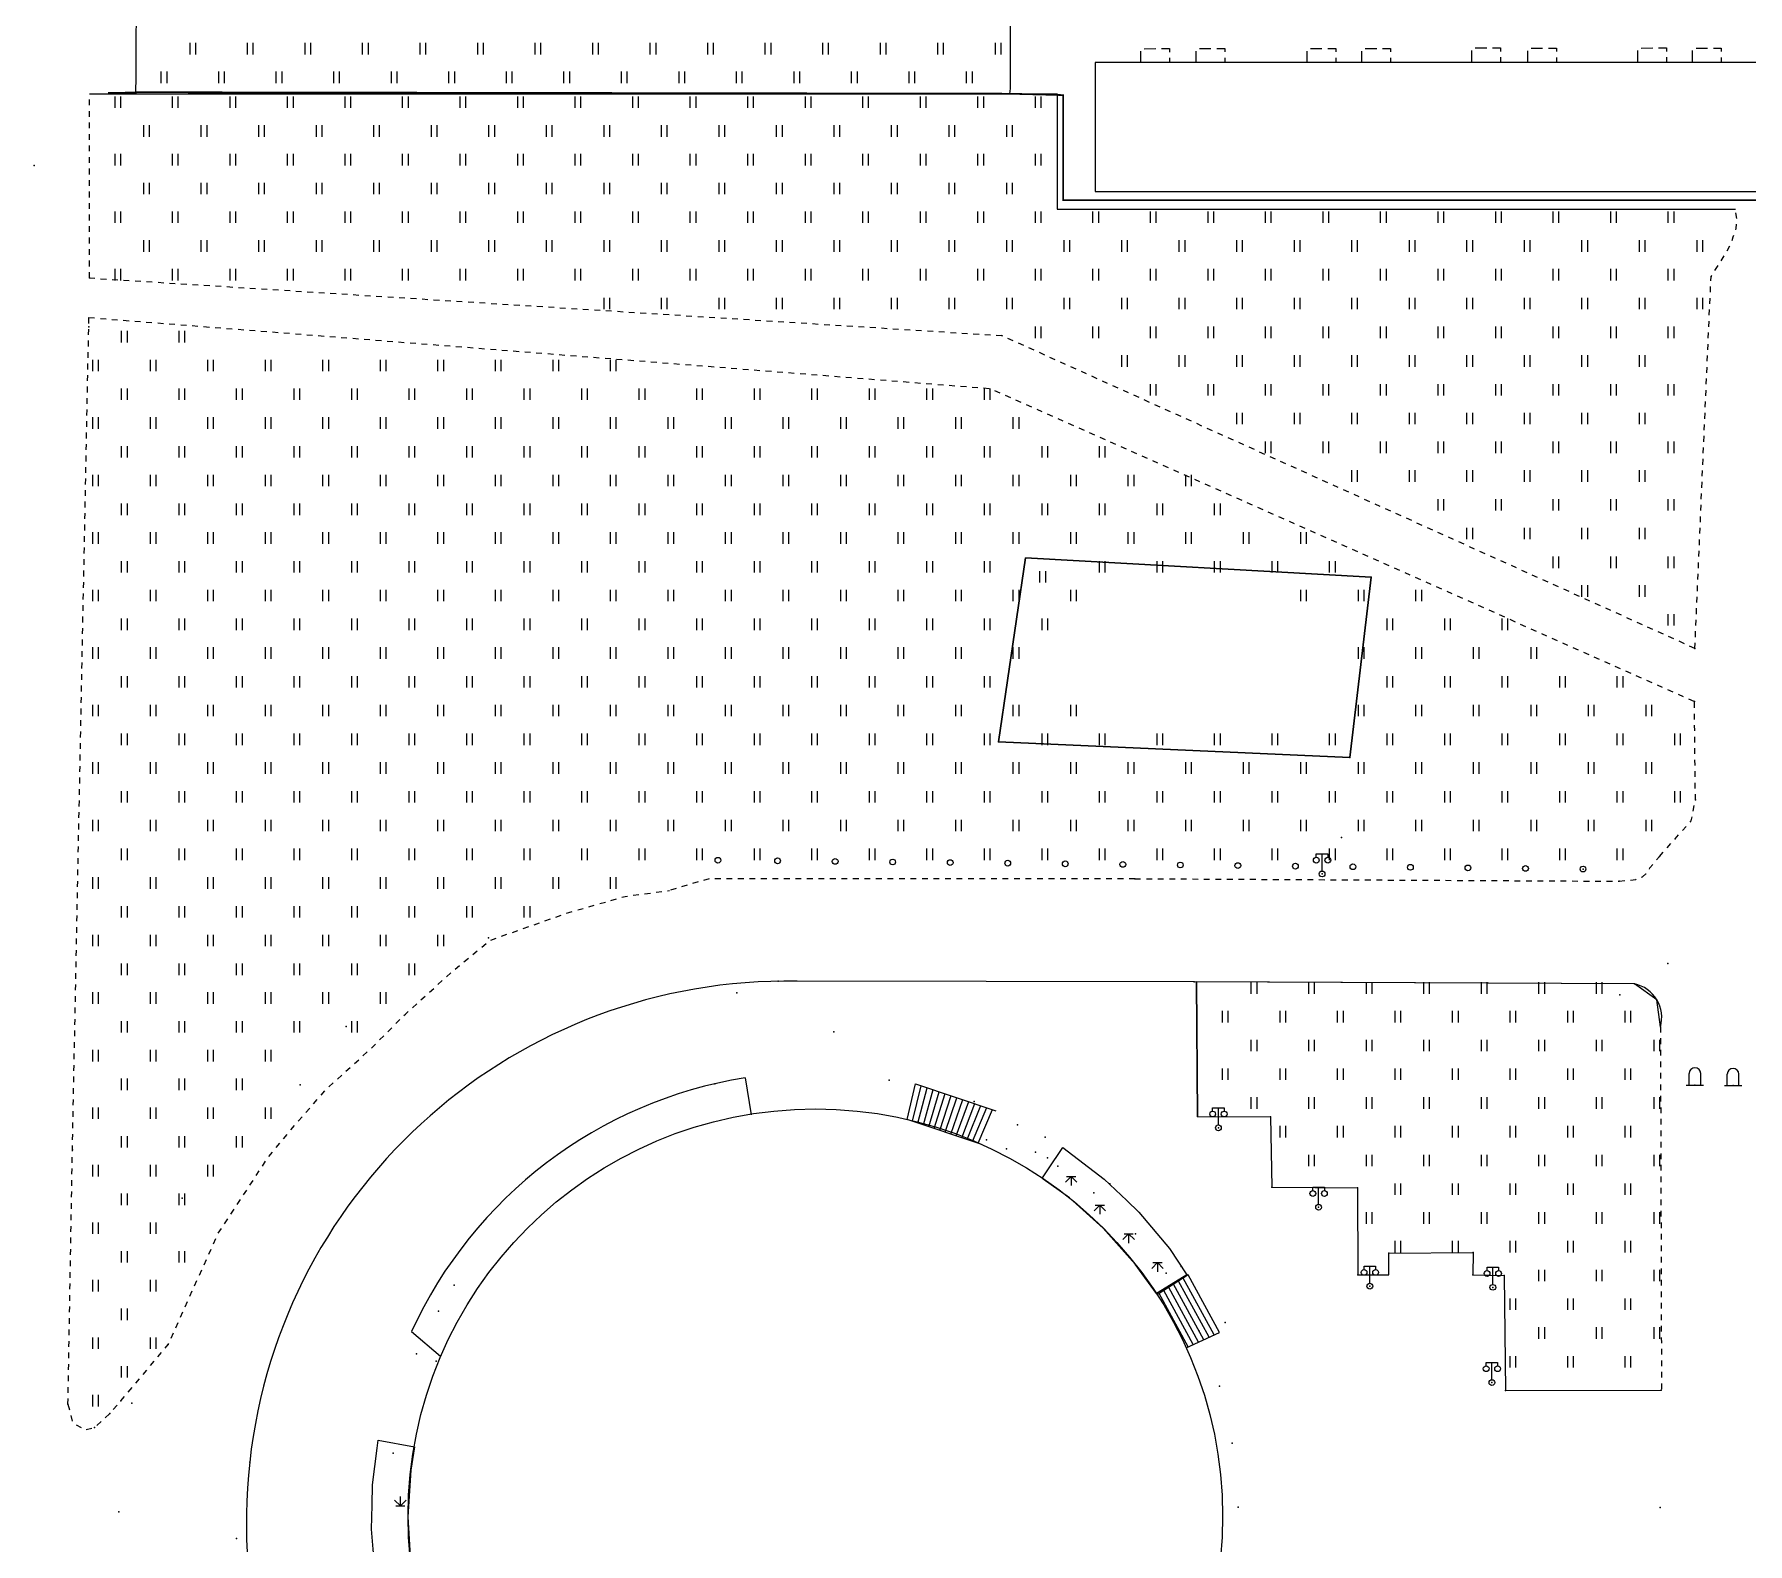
# Model space of a CAD drawing. Extents: x -992 to 2561, y -723 to 1492.
# Drawn here: x 1744.5 to 1893.4, y 1018.6 to 1149.9 of the extents above; entities that cross this region are included whole.
import ezdxf

# ---------------------------------------------------------------- set-up
doc = ezdxf.new("R2010")
doc.units = 0
doc.header["$LTSCALE"] = 0.5
doc.header["$PDSIZE"] = 0.2
doc.linetypes.add('X5', pattern=[3, 2, -1])
doc.linetypes.add('X6', pattern=[2, 1, -1])
doc.layers.get('0').update_dxf_attribs({"linetype": 'CONTINUOUS'})
for name, color, linetype in [('DLDW', 11, 'CONTINUOUS'), ('DLSS', 4, 'CONTINUOUS'), ('JMD', 6, 'CONTINUOUS'), ('ZBTZ', 3, 'CONTINUOUS'), ('ZDH', 1, 'CONTINUOUS')]:
    doc.layers.add(name, color=color, linetype=linetype)
doc.linetypes.add('1161', pattern='A,0,[149,AAA.SHX,S=0.15,R=0,X=0,Y=0],-1.6', length=1.6)
doc.linetypes.add('443', pattern='A,9.4,[169,AAA.SHX,S=1,R=0,X=0,Y=0.15],0.6', length=10)
doc.linetypes.add('444', pattern='A,4.5,[145,AAA.SHX,S=1,R=0,X=0,Y=1],4.5,-0.5,[146,AAA.SHX,S=1,R=0,X=0,Y=0],-0.5', length=10)

# ---------------------------------------------------------------- blocks, each defined once
blk = doc.blocks.new('gc106')
for p, q in [((-1.5, 0), (1.5, 0)), ((-1, 0), (-1, 2)), ((1, 0), (1, 2))]:
    blk.add_line(p, q)
blk.add_arc((0, 2), 1, 0, 180)
blk = doc.blocks.new('gc097')
for p, q in [((-1, 2.9), (-1, 3.5)), ((-1, 3.5), (1, 3.5)), ((0, 0.5), (0, 3.5)), ((1, 3.5), (1, 2.9))]:
    blk.add_line(p, q)
for centre in [(-1, 2.4), (0, 0), (1, 2.4)]:
    blk.add_circle(centre, 0.5)
blk = doc.blocks.new('gc121')
for p, q in [((-0.5, -1), (-0.5, 1)), ((0.5, -1), (0.5, 1))]:
    blk.add_line(p, q)
blk = doc.blocks.new('gc170')
at = {"linetype": 'Continuous'}
blk.add_circle((0, 0), 0.5, dxfattribs=at)
blk = doc.blocks.new('gc124')
for p, q in [((-1, 1), (0, 0)), ((-0.8, 0), (0.8, 0)), ((0, 0), (0, 1.6)), ((0, 0), (1, 1))]:
    blk.add_line(p, q)

msp = doc.modelspace()

# ---------------------------------------------------------------- linework, layer by layer
at = {"linetype": 'Continuous'}
msp.add_line((1845.58, 1055.76, -0.52), (1845.51, 1067.48, -0.33), dxfattribs=at)
at = {"linetype": 'Continuous', "elevation": -0.52, "flags": 128}
msp.add_lwpolyline([(1885.82, 1063.56, 0.429438), (1883.57, 1067.3), (1845.3, 1067.48), (1809.15, 1067.52)], format="xyb", dxfattribs=at)
at = {"color": 6, "linetype": 'Continuous'}
msp.add_circle((1812.37, 1021.02, -0.42), 35.4, dxfattribs=at)
at = {"linetype": 'Continuous'}
msp.add_arc((1809.91, 1020.54, -0.42), 46.99, 88.9403, 258.4354, dxfattribs=at)
at = {"color": 6, "linetype": 'Continuous'}
msp.add_arc((1812.37, 1021.02, -0.42), 38.59, 99.0946, 155.4337, dxfattribs=at)
at = {"linetype": 'Continuous'}
msp.add_point((1763.21, 1025.71, -0.42), dxfattribs=at)
at = {"layer": 'DLSS', "linetype": 'X6', "flags": 128}
for points, elevation in [([(1749.28, 1128.68), (1749.28, 1144.67)], -0.21), ([(1888.81, 1096.45), (1890.1, 1126.17), (1890.22, 1128.81), (1891.09, 1130.15), (1891.45, 1130.73), (1891.96, 1131.64), (1892.14, 1132.25), (1892.4, 1132.98), (1892.47, 1133.77), (1892.33, 1134.66)], -0.21), ([(1749.25, 1128.67), (1828.56, 1123.66)], -0.21), ([(1747.41, 1030.74), (1747.79, 1052.5), (1749.23, 1125.23)], -0.29), ([(1749.23, 1125.23), (1827.57, 1119.06), (1888.77, 1091.86)], -0.29), ([(1888.81, 1096.46), (1828.56, 1123.66)], -0.29), ([(1885.73, 1078.38), (1887.09, 1079.9), (1888.5, 1081.48), (1888.86, 1083.29), (1888.77, 1091.86)], -0.46), ([(1882.23, 1076.22), (1883.67, 1076.37), (1884.26, 1076.59), (1884.56, 1076.86), (1884.78, 1077.12), (1884.91, 1077.37), (1885.73, 1078.38)], -0.21), ([(1747.41, 1030.74), (1747.83, 1029.13), (1748.93, 1028.52), (1749.73, 1028.73), (1751.05, 1029.94), (1752.01, 1031.04), (1756.13, 1035.94), (1760.46, 1045.6), (1764.84, 1052.25), (1767.46, 1055.4), (1769.91, 1058.19), (1773.77, 1061.69), (1776.74, 1064.67), (1780.77, 1068.34), (1784.13, 1071.1), (1790.94, 1073.5), (1795.84, 1074.9), (1799.69, 1075.42)], -0.21), ([(1840.14, 1076.44), (1803.15, 1076.44), (1799.69, 1075.42)], -0.46), ([(1840.14, 1076.44), (1882.23, 1076.22)], -0.46), ([(1885.82, 1063.56), (1885.91, 1031.98)], -0.52)]:
    msp.add_lwpolyline(points, dxfattribs=dict(at, elevation=elevation))
at = {"layer": 'JMD', "linetype": 'Continuous'}
for p, q in [((1820.34, 1055.51, -0.21), (1821.06, 1058.61, -0.21)), ((1820.82, 1055.35, -0.21), (1821.58, 1058.44, -0.21)), ((1821.06, 1058.61, -0.21), (1828.06, 1056.27, -0.21)), ((1821.29, 1055.19, -0.21), (1822.1, 1058.27, -0.21)), ((1821.77, 1055.03, -0.21), (1822.61, 1058.1, -0.21)), ((1822.24, 1054.87, -0.21), (1823.13, 1057.92, -0.21)), ((1822.71, 1054.72, -0.21), (1823.65, 1057.75, -0.21)), ((1823.19, 1054.56, -0.21), (1824.16, 1057.58, -0.21)), ((1823.66, 1054.4, -0.21), (1824.68, 1057.4, -0.21)), ((1824.14, 1054.24, -0.21), (1825.2, 1057.23, -0.21)), ((1824.61, 1054.08, -0.21), (1825.71, 1057.06, -0.21)), ((1825.09, 1053.92, -0.21), (1826.23, 1056.88, -0.21)), ((1825.56, 1053.76, -0.21), (1826.75, 1056.71, -0.21)), ((1826.03, 1053.6, -0.21), (1827.26, 1056.54, -0.21)), ((1826.76, 1053.36, -0.21), (1820.34, 1055.51, -0.21)), ((1844.76, 1041.99, -0.21), (1842.08, 1040.26, -0.21)), ((1846.13, 1036.36, -0.21), (1843.5, 1041.18, -0.21)), ((1846.59, 1036.57, -0.21), (1843.92, 1041.45, -0.21)), ((1847.04, 1036.77, -0.21), (1844.34, 1041.72, -0.21)), ((1847.5, 1036.98, -0.21), (1844.76, 1041.99, -0.21)), ((1844.77, 1035.74, -0.21), (1842.24, 1040.36, -0.21)), ((1845.22, 1035.95, -0.21), (1842.66, 1040.64, -0.21)), ((1845.68, 1036.15, -0.21), (1843.08, 1040.91, -0.21)), ((1844.6, 1035.66, -0.21), (1847.5, 1036.98, -0.21))]:
    msp.add_line(p, q, dxfattribs=at)
at = {"layer": 'JMD', "color": 6, "linetype": 'Continuous'}
msp.add_line((1826.51, 1053.45, -0.21), (1827.78, 1056.37, -0.21), dxfattribs=at)
at = {"layer": 'JMD', "linetype": 'X5', "elevation": -0.21, "flags": 128}
for points in [[(1840.65, 1147.4), (1840.65, 1148.6), (1843.14, 1148.62), (1843.14, 1147.4)], [(1845.46, 1147.4), (1845.46, 1148.61), (1847.95, 1148.62), (1847.95, 1147.4)], [(1855.11, 1147.4), (1855.11, 1148.61), (1857.6, 1148.62), (1857.6, 1147.4)], [(1859.88, 1147.4), (1859.88, 1148.61), (1862.37, 1148.62), (1862.37, 1147.4)], [(1869.44, 1147.46), (1869.44, 1148.67), (1871.92, 1148.68), (1871.92, 1147.46)], [(1874.29, 1147.43), (1874.29, 1148.64), (1876.78, 1148.65), (1876.78, 1147.44)], [(1883.85, 1147.46), (1883.85, 1148.66), (1886.34, 1148.68), (1886.34, 1147.46)], [(1888.62, 1147.44), (1888.62, 1148.64), (1891.11, 1148.66), (1891.11, 1147.44)]]:
    msp.add_lwpolyline(points, dxfattribs=at)
at = {"layer": 'JMD', "linetype": 'Continuous', "flags": 128}
for points, elevation in [([(1836.69, 1147.4), (1836.69, 1136.2), (1896.51, 1136.2), (1896.51, 1147.4), (1836.69, 1147.4)], -0.5), ([(1806.27, 1059.12), (1806.8, 1055.92)], -0.21), ([(1777.27, 1037.06), (1779.8, 1034.92)], -0.21)]:
    msp.add_lwpolyline(points, dxfattribs=dict(at, elevation=elevation))
at = {"layer": 'JMD', "linetype": '443', "const_width": 0.15, "elevation": -0.21, "flags": 128}
for points in [[(1753.32, 1144.79), (1750.9, 1144.76)], [(1897.5, 1135.43), (1833.9, 1135.43), (1833.9, 1144.57), (1829.26, 1144.69), (1753.27, 1144.82)]]:
    msp.add_lwpolyline(points, dxfattribs=at)
at = {"layer": 'JMD', "linetype": '444', "elevation": -0.2, "flags": 128}
msp.add_lwpolyline([(1828.3, 1088.35), (1858.82, 1086.97), (1860.67, 1102.66), (1830.62, 1104.34), (1828.3, 1088.35)], dxfattribs=at)
at = {"layer": 'ZBTZ', "linetype": 'Continuous', "elevation": -0.21, "flags": 128}
msp.add_lwpolyline([(1829.26, 1144.69), (1829.34, 1145.13), (1829.34, 1152.33), (1825.73, 1152.33), (1825.73, 1152.32), (1812.61, 1152.32), (1812.61, 1154.51), (1755.47, 1154.51), (1753.37, 1154.51), (1753.31, 1149.04), (1753.31, 1145.49, 0.024343), (1753.28, 1145.35), (1753.27, 1144.82), (1753.33, 1144.69)], format="xyb", dxfattribs=at)
at = {"layer": 'ZBTZ', "linetype": 'Continuous', "flags": 128}
for points, elevation in [([(1749.28, 1144.67), (1833.38, 1144.67), (1833.38, 1134.66), (1892.33, 1134.66)], -0.21), ([(1749.25, 1128.67), (1749.28, 1128.68)], -0.21), ([(1885.82, 1063.56), (1885.5, 1065.91), (1883.57, 1067.3), (1845.51, 1067.48), (1845.58, 1055.76), (1851.94, 1055.73), (1852.05, 1049.61), (1859.5, 1049.57), (1859.53, 1042.01), (1862.2, 1042.01), (1862.2, 1043.88), (1869.53, 1043.93), (1869.52, 1042), (1872.23, 1041.95), (1872.36, 1031.94), (1885.87, 1031.98)], -0.33)]:
    msp.add_lwpolyline(points, dxfattribs=dict(at, elevation=elevation))
at = {"layer": 'ZBTZ', "linetype": 'Continuous', "elevation": -0.21, "flags": 128}
msp.add_lwpolyline([(1830.62, 1104.34), (1860.67, 1102.66), (1858.82, 1086.97), (1828.3, 1088.35)], close=True, dxfattribs=at)
at = {"layer": 'ZBTZ', "linetype": '1161', "flags": 128}
for points, elevation in [([(1832.1, 1050.42), (1832.58, 1051.13), (1833.87, 1053.06), (1837.47, 1050.31), (1839.43, 1048.47), (1840.48, 1047.45), (1843.16, 1044.3), (1844.67, 1042), (1842.03, 1040.36), (1840.53, 1042.41), (1840.17, 1042.93), (1837.39, 1046.05), (1834.46, 1048.69), (1832.18, 1050.32)], -0.21), ([(1777.49, 1014.96), (1774.35, 1014.42), (1774.05, 1016.86), (1773.94, 1018.15), (1773.8, 1019.89), (1773.84, 1021.96), (1773.87, 1023.73), (1774.27, 1026.92), (1774.36, 1027.61), (1777.53, 1027.05), (1777.2, 1025), (1776.95, 1020.97), (1777.17, 1017.08), (1777.53, 1015.11)], -0.18)]:
    msp.add_lwpolyline(points, close=True, dxfattribs=dict(at, elevation=elevation))
at = {"layer": 'ZDH', "linetype": 'Continuous'}
for p in [(1744.48, 1138.44, -0.01), (1749.27, 1128.67, -0.04), (1890.22, 1128.81, -1.29), (1749.21, 1124.43, -0.05), (1860.67, 1102.66, -1.42), (1888.81, 1096.46, -0.29), (1888.77, 1091.86, -0.33), (1828.3, 1088.35, -0.2), (1858.82, 1086.97, -0.34), (1888.86, 1083.29, -0.39), (1858.11, 1080.02, -0.34), (1887.09, 1079.9, -0.35), (1885.73, 1078.38, -0.45), (1856.41, 1076.85, -0.34), (1879.09, 1077.28, -0.49), (1840.14, 1076.44, -0.46), (1882.23, 1076.22, -0.42), (1783.96, 1071.31, -0.31), (1886.46, 1069.07, -0.21), (1805.53, 1066.53, -0.46), (1809.15, 1067.52, -0.42), (1845.3, 1067.48, -0.45), (1882.29, 1066.35, -1.03), (1883.57, 1067.3, -0.51), (1771.6, 1063.6, -0.24), (1845.53, 1063.87, -0.39), (1885.82, 1063.56, -0.52), (1813.98, 1063.13, -0.27), (1818.79, 1058.92, -0.23), (1767.58, 1058.51, -0.41), (1803.63, 1058.61, 0.53), (1888.82, 1058.5, -0.89), (1892.13, 1058.45, -0.88), (1826.17, 1057.06, -0.3), (1829.95, 1055.04, -0.38), (1845.58, 1055.76, -0.52), (1847.4, 1054.78, -0.47), (1851.94, 1055.73, -0.5), (1827.23, 1053.73, 0.67), (1828.97, 1052.94, -0.39), (1832.35, 1053.97, -0.29), (1747.79, 1052.87, -0.32), (1831.5, 1052.67, -0.61), (1832.54, 1052.18, -0.31), (1833.43, 1051.45, -0.51), (1837.95, 1049.92, -0.3), (1757.34, 1048.66, -1.58), (1836.58, 1049.14, -0.34), (1852.05, 1049.61, -0.48), (1859.5, 1049.57, -0.53), (1856.11, 1047.87, -1.74), (1840.18, 1045.55, -0.34), (1844.17, 1042.73, -0.39), (1862.2, 1043.88, -0.57), (1869.53, 1043.93, -0.61), (1780.97, 1041.09, 1.53), (1842.85, 1042.14, -0.3), (1859.53, 1042.01, -0.53), (1860.56, 1041.01, -0.52), (1869.52, 1042, -0.55), (1872.23, 1041.95, -0.54), (1871.25, 1040.91, -0.54), (1779.62, 1038.85, 1.53), (1845.72, 1037.1, 0.18), (1847.98, 1037.84, -0.42), (1756.13, 1035.94, -0.39), (1777.7, 1035.13, -0.19), (1779.42, 1034.48, -0.16), (1847.5, 1032.31, -0.37), (1871.17, 1032.63, -1.8), (1747.41, 1030.74, -1.58), (1752.01, 1031.04, -0.4), (1752.96, 1030.84, -0.4), (1872.36, 1031.94, -0.25), (1885.87, 1031.98, -0.61), (1751.05, 1029.94, -0.3), (1749.73, 1028.73, -0.44), (1775.68, 1026.49, -0.19), (1848.61, 1027.35, -0.4), (1849.11, 1021.79, -0.1), (1885.79, 1021.78, -0.56), (1751.83, 1021.38, 1.08), (1751.83, 1021.38, 1.08), (1762.07, 1019.08, -0.21)]:
    msp.add_point(p, dxfattribs=at)

# ---------------------------------------------------------------- block references
at = {"layer": 'DLDW', "linetype": 'Continuous', "xscale": 0.5, "yscale": 0.5}
for name, p in [('gc097', (1856.41, 1076.85, -0.34)), ('gc106', (1888.82, 1058.5, -0.89)), ('gc106', (1892.13, 1058.45, -0.88)), ('gc097', (1847.4, 1054.78, -0.47)), ('gc097', (1856.11, 1047.87, -1.74)), ('gc097', (1860.56, 1041.01, -0.52)), ('gc097', (1871.25, 1040.91, -0.54)), ('gc097', (1871.17, 1032.63, -1.8))]:
    msp.add_blockref(name, p, dxfattribs=at)
at = {"layer": 'ZBTZ', "linetype": 'Continuous', "xscale": 0.5, "yscale": 0.5}
for name, p in [('gc121', (1758.27, 1148.61, -0.21)), ('gc121', (1763.27, 1148.61, -0.21)), ('gc121', (1768.27, 1148.61, -0.21)), ('gc121', (1773.27, 1148.61, -0.21)), ('gc121', (1778.27, 1148.61, -0.21)), ('gc121', (1783.27, 1148.61, -0.21)), ('gc121', (1788.27, 1148.61, -0.21)), ('gc121', (1793.27, 1148.61, -0.21)), ('gc121', (1798.27, 1148.61, -0.21)), ('gc121', (1803.27, 1148.61, -0.21)), ('gc121', (1808.27, 1148.61, -0.21)), ('gc121', (1813.27, 1148.61, -0.21)), ('gc121', (1818.27, 1148.61, -0.21)), ('gc121', (1823.27, 1148.61, -0.21)), ('gc121', (1828.27, 1148.61, -0.21)), ('gc121', (1755.77, 1146.11, -0.21)), ('gc121', (1760.77, 1146.11, -0.21)), ('gc121', (1765.77, 1146.11, -0.21)), ('gc121', (1770.77, 1146.11, -0.21)), ('gc121', (1775.77, 1146.11, -0.21)), ('gc121', (1780.77, 1146.11, -0.21)), ('gc121', (1785.77, 1146.11, -0.21)), ('gc121', (1790.77, 1146.11, -0.21)), ('gc121', (1795.77, 1146.11, -0.21)), ('gc121', (1800.77, 1146.11, -0.21)), ('gc121', (1805.77, 1146.11, -0.21)), ('gc121', (1810.77, 1146.11, -0.21)), ('gc121', (1815.77, 1146.11, -0.21)), ('gc121', (1820.77, 1146.11, -0.21)), ('gc121', (1825.77, 1146.11, -0.21)), ('gc121', (1751.75, 1143.95, -0.21)), ('gc121', (1756.75, 1143.95, -0.21)), ('gc121', (1761.75, 1143.95, -0.21)), ('gc121', (1766.75, 1143.95, -0.21)), ('gc121', (1771.75, 1143.95, -0.21)), ('gc121', (1776.75, 1143.95, -0.21)), ('gc121', (1781.75, 1143.95, -0.21)), ('gc121', (1786.75, 1143.95, -0.21)), ('gc121', (1791.75, 1143.95, -0.21)), ('gc121', (1796.75, 1143.95, -0.21)), ('gc121', (1801.75, 1143.95, -0.21)), ('gc121', (1806.75, 1143.95, -0.21)), ('gc121', (1811.75, 1143.95, -0.21)), ('gc121', (1816.75, 1143.95, -0.21)), ('gc121', (1821.75, 1143.95, -0.21)), ('gc121', (1826.75, 1143.95, -0.21)), ('gc121', (1831.75, 1143.95, -0.21)), ('gc121', (1754.25, 1141.45, -0.21)), ('gc121', (1759.25, 1141.45, -0.21)), ('gc121', (1764.25, 1141.45, -0.21)), ('gc121', (1769.25, 1141.45, -0.21)), ('gc121', (1774.25, 1141.45, -0.21)), ('gc121', (1779.25, 1141.45, -0.21)), ('gc121', (1784.25, 1141.45, -0.21)), ('gc121', (1789.25, 1141.45, -0.21)), ('gc121', (1794.25, 1141.45, -0.21)), ('gc121', (1799.25, 1141.45, -0.21)), ('gc121', (1804.25, 1141.45, -0.21)), ('gc121', (1809.25, 1141.45, -0.21)), ('gc121', (1814.25, 1141.45, -0.21)), ('gc121', (1819.25, 1141.45, -0.21)), ('gc121', (1824.25, 1141.45, -0.21)), ('gc121', (1829.25, 1141.45, -0.21)), ('gc121', (1751.75, 1138.95, -0.21)), ('gc121', (1756.75, 1138.95, -0.21)), ('gc121', (1761.75, 1138.95, -0.21)), ('gc121', (1766.75, 1138.95, -0.21)), ('gc121', (1771.75, 1138.95, -0.21)), ('gc121', (1776.75, 1138.95, -0.21)), ('gc121', (1781.75, 1138.95, -0.21)), ('gc121', (1786.75, 1138.95, -0.21)), ('gc121', (1791.75, 1138.95, -0.21)), ('gc121', (1796.75, 1138.95, -0.21)), ('gc121', (1801.75, 1138.95, -0.21)), ('gc121', (1806.75, 1138.95, -0.21)), ('gc121', (1811.75, 1138.95, -0.21)), ('gc121', (1816.75, 1138.95, -0.21)), ('gc121', (1821.75, 1138.95, -0.21)), ('gc121', (1826.75, 1138.95, -0.21)), ('gc121', (1831.75, 1138.95, -0.21)), ('gc121', (1754.25, 1136.45, -0.21)), ('gc121', (1759.25, 1136.45, -0.21)), ('gc121', (1764.25, 1136.45, -0.21)), ('gc121', (1769.25, 1136.45, -0.21)), ('gc121', (1774.25, 1136.45, -0.21)), ('gc121', (1779.25, 1136.45, -0.21)), ('gc121', (1784.25, 1136.45, -0.21)), ('gc121', (1789.25, 1136.45, -0.21)), ('gc121', (1794.25, 1136.45, -0.21)), ('gc121', (1799.25, 1136.45, -0.21)), ('gc121', (1804.25, 1136.45, -0.21)), ('gc121', (1809.25, 1136.45, -0.21)), ('gc121', (1814.25, 1136.45, -0.21)), ('gc121', (1819.25, 1136.45, -0.21)), ('gc121', (1824.25, 1136.45, -0.21)), ('gc121', (1829.25, 1136.45, -0.21)), ('gc121', (1751.75, 1133.95, -0.21)), ('gc121', (1756.75, 1133.95, -0.21)), ('gc121', (1761.75, 1133.95, -0.21)), ('gc121', (1766.75, 1133.95, -0.21)), ('gc121', (1771.75, 1133.95, -0.21)), ('gc121', (1776.75, 1133.95, -0.21)), ('gc121', (1781.75, 1133.95, -0.21)), ('gc121', (1786.75, 1133.95, -0.21)), ('gc121', (1791.75, 1133.95, -0.21)), ('gc121', (1796.75, 1133.95, -0.21)), ('gc121', (1801.75, 1133.95, -0.21)), ('gc121', (1806.75, 1133.95, -0.21)), ('gc121', (1811.75, 1133.95, -0.21)), ('gc121', (1816.75, 1133.95, -0.21)), ('gc121', (1821.75, 1133.95, -0.21)), ('gc121', (1826.75, 1133.95, -0.21)), ('gc121', (1831.75, 1133.95, -0.21)), ('gc121', (1836.75, 1133.95, -0.21)), ('gc121', (1841.75, 1133.95, -0.21)), ('gc121', (1846.75, 1133.95, -0.21)), ('gc121', (1851.75, 1133.95, -0.21)), ('gc121', (1856.75, 1133.95, -0.21)), ('gc121', (1861.75, 1133.95, -0.21)), ('gc121', (1866.75, 1133.95, -0.21)), ('gc121', (1871.75, 1133.95, -0.21)), ('gc121', (1876.75, 1133.95, -0.21)), ('gc121', (1881.75, 1133.95, -0.21)), ('gc121', (1886.75, 1133.95, -0.21)), ('gc121', (1754.25, 1131.45, -0.21)), ('gc121', (1759.25, 1131.45, -0.21)), ('gc121', (1764.25, 1131.45, -0.21)), ('gc121', (1769.25, 1131.45, -0.21)), ('gc121', (1774.25, 1131.45, -0.21)), ('gc121', (1779.25, 1131.45, -0.21)), ('gc121', (1784.25, 1131.45, -0.21)), ('gc121', (1789.25, 1131.45, -0.21)), ('gc121', (1794.25, 1131.45, -0.21)), ('gc121', (1799.25, 1131.45, -0.21)), ('gc121', (1804.25, 1131.45, -0.21)), ('gc121', (1809.25, 1131.45, -0.21)), ('gc121', (1814.25, 1131.45, -0.21)), ('gc121', (1819.25, 1131.45, -0.21)), ('gc121', (1824.25, 1131.45, -0.21)), ('gc121', (1829.25, 1131.45, -0.21)), ('gc121', (1834.25, 1131.45, -0.21)), ('gc121', (1839.25, 1131.45, -0.21)), ('gc121', (1844.25, 1131.45, -0.21)), ('gc121', (1849.25, 1131.45, -0.21)), ('gc121', (1854.25, 1131.45, -0.21)), ('gc121', (1859.25, 1131.45, -0.21)), ('gc121', (1864.25, 1131.45, -0.21)), ('gc121', (1869.25, 1131.45, -0.21)), ('gc121', (1874.25, 1131.45, -0.21)), ('gc121', (1879.25, 1131.45, -0.21)), ('gc121', (1884.25, 1131.45, -0.21)), ('gc121', (1889.25, 1131.45, -0.21)), ('gc121', (1751.75, 1128.95, -0.21)), ('gc121', (1756.75, 1128.95, -0.21)), ('gc121', (1761.75, 1128.95, -0.21)), ('gc121', (1766.75, 1128.95, -0.21)), ('gc121', (1771.75, 1128.95, -0.21)), ('gc121', (1776.75, 1128.95, -0.21)), ('gc121', (1781.75, 1128.95, -0.21)), ('gc121', (1786.75, 1128.95, -0.21)), ('gc121', (1791.75, 1128.95, -0.21)), ('gc121', (1796.75, 1128.95, -0.21)), ('gc121', (1801.75, 1128.95, -0.21)), ('gc121', (1806.75, 1128.95, -0.21)), ('gc121', (1811.75, 1128.95, -0.21)), ('gc121', (1816.75, 1128.95, -0.21)), ('gc121', (1821.75, 1128.95, -0.21)), ('gc121', (1826.75, 1128.95, -0.21)), ('gc121', (1831.75, 1128.95, -0.21)), ('gc121', (1836.75, 1128.95, -0.21)), ('gc121', (1841.75, 1128.95, -0.21)), ('gc121', (1846.75, 1128.95, -0.21)), ('gc121', (1851.75, 1128.95, -0.21)), ('gc121', (1856.75, 1128.95, -0.21)), ('gc121', (1861.75, 1128.95, -0.21)), ('gc121', (1866.75, 1128.95, -0.21)), ('gc121', (1871.75, 1128.95, -0.21)), ('gc121', (1876.75, 1128.95, -0.21)), ('gc121', (1881.75, 1128.95, -0.21)), ('gc121', (1886.75, 1128.95, -0.21)), ('gc121', (1794.25, 1126.45, -0.21)), ('gc121', (1799.25, 1126.45, -0.21)), ('gc121', (1804.25, 1126.45, -0.21)), ('gc121', (1809.25, 1126.45, -0.21)), ('gc121', (1814.25, 1126.45, -0.21)), ('gc121', (1819.25, 1126.45, -0.21)), ('gc121', (1824.25, 1126.45, -0.21)), ('gc121', (1829.25, 1126.45, -0.21)), ('gc121', (1834.25, 1126.45, -0.21)), ('gc121', (1839.25, 1126.45, -0.21)), ('gc121', (1844.25, 1126.45, -0.21)), ('gc121', (1849.25, 1126.45, -0.21)), ('gc121', (1854.25, 1126.45, -0.21)), ('gc121', (1859.25, 1126.45, -0.21)), ('gc121', (1864.25, 1126.45, -0.21)), ('gc121', (1869.25, 1126.45, -0.21)), ('gc121', (1874.25, 1126.45, -0.21)), ('gc121', (1879.25, 1126.45, -0.21)), ('gc121', (1884.25, 1126.45, -0.21)), ('gc121', (1889.25, 1126.45, -0.21)), ('gc121', (1831.75, 1123.95, -0.21)), ('gc121', (1836.75, 1123.95, -0.21)), ('gc121', (1841.75, 1123.95, -0.21)), ('gc121', (1846.75, 1123.95, -0.21)), ('gc121', (1851.75, 1123.95, -0.21)), ('gc121', (1856.75, 1123.95, -0.21)), ('gc121', (1861.75, 1123.95, -0.21)), ('gc121', (1866.75, 1123.95, -0.21)), ('gc121', (1871.75, 1123.95, -0.21)), ('gc121', (1876.75, 1123.95, -0.21)), ('gc121', (1881.75, 1123.95, -0.21)), ('gc121', (1886.75, 1123.95, -0.21)), ('gc121', (1752.32, 1123.56, -0.21)), ('gc121', (1757.32, 1123.56, -0.21)), ('gc121', (1749.82, 1121.06, -0.21)), ('gc121', (1754.82, 1121.06, -0.21)), ('gc121', (1759.82, 1121.06, -0.21)), ('gc121', (1764.82, 1121.06, -0.21)), ('gc121', (1769.82, 1121.06, -0.21)), ('gc121', (1774.82, 1121.06, -0.21)), ('gc121', (1779.82, 1121.06, -0.21)), ('gc121', (1784.82, 1121.06, -0.21)), ('gc121', (1789.82, 1121.06, -0.21)), ('gc121', (1794.82, 1121.06, -0.21)), ('gc121', (1839.25, 1121.45, -0.21)), ('gc121', (1844.25, 1121.45, -0.21)), ('gc121', (1849.25, 1121.45, -0.21)), ('gc121', (1854.25, 1121.45, -0.21)), ('gc121', (1859.25, 1121.45, -0.21)), ('gc121', (1864.25, 1121.45, -0.21)), ('gc121', (1869.25, 1121.45, -0.21)), ('gc121', (1874.25, 1121.45, -0.21)), ('gc121', (1879.25, 1121.45, -0.21)), ('gc121', (1884.25, 1121.45, -0.21)), ('gc121', (1752.32, 1118.56, -0.21)), ('gc121', (1757.32, 1118.56, -0.21)), ('gc121', (1762.32, 1118.56, -0.21)), ('gc121', (1767.32, 1118.56, -0.21)), ('gc121', (1772.32, 1118.56, -0.21)), ('gc121', (1777.32, 1118.56, -0.21)), ('gc121', (1782.32, 1118.56, -0.21)), ('gc121', (1787.32, 1118.56, -0.21)), ('gc121', (1792.32, 1118.56, -0.21)), ('gc121', (1797.32, 1118.56, -0.21)), ('gc121', (1802.32, 1118.56, -0.21)), ('gc121', (1807.32, 1118.56, -0.21)), ('gc121', (1812.32, 1118.56, -0.21)), ('gc121', (1817.32, 1118.56, -0.21)), ('gc121', (1822.32, 1118.56, -0.21)), ('gc121', (1827.32, 1118.56, -0.21)), ('gc121', (1841.75, 1118.95, -0.21)), ('gc121', (1846.75, 1118.95, -0.21)), ('gc121', (1851.75, 1118.95, -0.21)), ('gc121', (1856.75, 1118.95, -0.21)), ('gc121', (1861.75, 1118.95, -0.21)), ('gc121', (1866.75, 1118.95, -0.21)), ('gc121', (1871.75, 1118.95, -0.21)), ('gc121', (1876.75, 1118.95, -0.21)), ('gc121', (1881.75, 1118.95, -0.21)), ('gc121', (1886.75, 1118.95, -0.21)), ('gc121', (1849.25, 1116.45, -0.21)), ('gc121', (1854.25, 1116.45, -0.21)), ('gc121', (1859.25, 1116.45, -0.21)), ('gc121', (1864.25, 1116.45, -0.21)), ('gc121', (1869.25, 1116.45, -0.21)), ('gc121', (1874.25, 1116.45, -0.21)), ('gc121', (1879.25, 1116.45, -0.21)), ('gc121', (1884.25, 1116.45, -0.21)), ('gc121', (1749.82, 1116.06, -0.21)), ('gc121', (1754.82, 1116.06, -0.21)), ('gc121', (1759.82, 1116.06, -0.21)), ('gc121', (1764.82, 1116.06, -0.21)), ('gc121', (1769.82, 1116.06, -0.21)), ('gc121', (1774.82, 1116.06, -0.21)), ('gc121', (1779.82, 1116.06, -0.21)), ('gc121', (1784.82, 1116.06, -0.21)), ('gc121', (1789.82, 1116.06, -0.21)), ('gc121', (1794.82, 1116.06, -0.21)), ('gc121', (1799.82, 1116.06, -0.21)), ('gc121', (1804.82, 1116.06, -0.21)), ('gc121', (1809.82, 1116.06, -0.21)), ('gc121', (1814.82, 1116.06, -0.21)), ('gc121', (1819.82, 1116.06, -0.21)), ('gc121', (1824.82, 1116.06, -0.21)), ('gc121', (1829.82, 1116.06, -0.21)), ('gc121', (1752.32, 1113.56, -0.21)), ('gc121', (1757.32, 1113.56, -0.21)), ('gc121', (1762.32, 1113.56, -0.21)), ('gc121', (1767.32, 1113.56, -0.21)), ('gc121', (1772.32, 1113.56, -0.21)), ('gc121', (1777.32, 1113.56, -0.21)), ('gc121', (1782.32, 1113.56, -0.21)), ('gc121', (1787.32, 1113.56, -0.21)), ('gc121', (1792.32, 1113.56, -0.21)), ('gc121', (1797.32, 1113.56, -0.21)), ('gc121', (1802.32, 1113.56, -0.21)), ('gc121', (1807.32, 1113.56, -0.21)), ('gc121', (1812.32, 1113.56, -0.21)), ('gc121', (1817.32, 1113.56, -0.21)), ('gc121', (1822.32, 1113.56, -0.21)), ('gc121', (1827.32, 1113.56, -0.21)), ('gc121', (1832.32, 1113.56, -0.21)), ('gc121', (1837.32, 1113.56, -0.21)), ('gc121', (1851.75, 1113.95, -0.21)), ('gc121', (1856.75, 1113.95, -0.21)), ('gc121', (1861.75, 1113.95, -0.21)), ('gc121', (1866.75, 1113.95, -0.21)), ('gc121', (1871.75, 1113.95, -0.21)), ('gc121', (1876.75, 1113.95, -0.21)), ('gc121', (1881.75, 1113.95, -0.21)), ('gc121', (1886.75, 1113.95, -0.21)), ('gc121', (1749.82, 1111.06, -0.21)), ('gc121', (1754.82, 1111.06, -0.21)), ('gc121', (1759.82, 1111.06, -0.21)), ('gc121', (1764.82, 1111.06, -0.21)), ('gc121', (1769.82, 1111.06, -0.21)), ('gc121', (1774.82, 1111.06, -0.21)), ('gc121', (1779.82, 1111.06, -0.21)), ('gc121', (1784.82, 1111.06, -0.21)), ('gc121', (1789.82, 1111.06, -0.21)), ('gc121', (1794.82, 1111.06, -0.21)), ('gc121', (1799.82, 1111.06, -0.21)), ('gc121', (1804.82, 1111.06, -0.21)), ('gc121', (1809.82, 1111.06, -0.21)), ('gc121', (1814.82, 1111.06, -0.21)), ('gc121', (1819.82, 1111.06, -0.21)), ('gc121', (1824.82, 1111.06, -0.21)), ('gc121', (1829.82, 1111.06, -0.21)), ('gc121', (1834.82, 1111.06, -0.21)), ('gc121', (1839.82, 1111.06, -0.21)), ('gc121', (1844.82, 1111.06, -0.21)), ('gc121', (1859.25, 1111.45, -0.21)), ('gc121', (1864.25, 1111.45, -0.21)), ('gc121', (1869.25, 1111.45, -0.21)), ('gc121', (1874.25, 1111.45, -0.21)), ('gc121', (1879.25, 1111.45, -0.21)), ('gc121', (1884.25, 1111.45, -0.21)), ('gc121', (1752.32, 1108.56, -0.21)), ('gc121', (1757.32, 1108.56, -0.21)), ('gc121', (1762.32, 1108.56, -0.21)), ('gc121', (1767.32, 1108.56, -0.21)), ('gc121', (1772.32, 1108.56, -0.21)), ('gc121', (1777.32, 1108.56, -0.21)), ('gc121', (1782.32, 1108.56, -0.21)), ('gc121', (1787.32, 1108.56, -0.21)), ('gc121', (1792.32, 1108.56, -0.21)), ('gc121', (1797.32, 1108.56, -0.21)), ('gc121', (1802.32, 1108.56, -0.21)), ('gc121', (1807.32, 1108.56, -0.21)), ('gc121', (1812.32, 1108.56, -0.21)), ('gc121', (1817.32, 1108.56, -0.21)), ('gc121', (1822.32, 1108.56, -0.21)), ('gc121', (1827.32, 1108.56, -0.21)), ('gc121', (1832.32, 1108.56, -0.21)), ('gc121', (1837.32, 1108.56, -0.21)), ('gc121', (1842.32, 1108.56, -0.21)), ('gc121', (1847.32, 1108.56, -0.21)), ('gc121', (1866.75, 1108.95, -0.21)), ('gc121', (1871.75, 1108.95, -0.21)), ('gc121', (1876.75, 1108.95, -0.21)), ('gc121', (1881.75, 1108.95, -0.21)), ('gc121', (1886.75, 1108.95, -0.21)), ('gc121', (1749.82, 1106.06, -0.21)), ('gc121', (1754.82, 1106.06, -0.21)), ('gc121', (1759.82, 1106.06, -0.21)), ('gc121', (1764.82, 1106.06, -0.21)), ('gc121', (1769.82, 1106.06, -0.21)), ('gc121', (1774.82, 1106.06, -0.21)), ('gc121', (1779.82, 1106.06, -0.21)), ('gc121', (1784.82, 1106.06, -0.21)), ('gc121', (1789.82, 1106.06, -0.21)), ('gc121', (1794.82, 1106.06, -0.21)), ('gc121', (1799.82, 1106.06, -0.21)), ('gc121', (1804.82, 1106.06, -0.21)), ('gc121', (1809.82, 1106.06, -0.21)), ('gc121', (1814.82, 1106.06, -0.21)), ('gc121', (1819.82, 1106.06, -0.21)), ('gc121', (1824.82, 1106.06, -0.21)), ('gc121', (1829.82, 1106.06, -0.21)), ('gc121', (1834.82, 1106.06, -0.21)), ('gc121', (1839.82, 1106.06, -0.21)), ('gc121', (1844.82, 1106.06, -0.21)), ('gc121', (1849.82, 1106.06, -0.21)), ('gc121', (1854.82, 1106.06, -0.21)), ('gc121', (1869.25, 1106.45, -0.21)), ('gc121', (1874.25, 1106.45, -0.21)), ('gc121', (1879.25, 1106.45, -0.21)), ('gc121', (1884.25, 1106.45, -0.21)), ('gc121', (1752.32, 1103.56, -0.21)), ('gc121', (1757.32, 1103.56, -0.21)), ('gc121', (1762.32, 1103.56, -0.21)), ('gc121', (1767.32, 1103.56, -0.21)), ('gc121', (1772.32, 1103.56, -0.21)), ('gc121', (1777.32, 1103.56, -0.21)), ('gc121', (1782.32, 1103.56, -0.21)), ('gc121', (1787.32, 1103.56, -0.21)), ('gc121', (1792.32, 1103.56, -0.21)), ('gc121', (1797.32, 1103.56, -0.21)), ('gc121', (1802.32, 1103.56, -0.21)), ('gc121', (1807.32, 1103.56, -0.21)), ('gc121', (1812.32, 1103.56, -0.21)), ('gc121', (1817.32, 1103.56, -0.21)), ('gc121', (1822.32, 1103.56, -0.21)), ('gc121', (1827.32, 1103.56, -0.21)), ('gc121', (1837.32, 1103.56, -0.21)), ('gc121', (1842.32, 1103.56, -0.21)), ('gc121', (1847.32, 1103.56, -0.21)), ('gc121', (1852.32, 1103.56, -0.21)), ('gc121', (1857.32, 1103.56, -0.21)), ('gc121', (1876.75, 1103.95, -0.21)), ('gc121', (1881.75, 1103.95, -0.21)), ('gc121', (1886.75, 1103.95, -0.21)), ('gc121', (1832.14, 1102.69, -0.21)), ('gc121', (1749.82, 1101.06, -0.21)), ('gc121', (1754.82, 1101.06, -0.21)), ('gc121', (1759.82, 1101.06, -0.21)), ('gc121', (1764.82, 1101.06, -0.21)), ('gc121', (1769.82, 1101.06, -0.21)), ('gc121', (1774.82, 1101.06, -0.21)), ('gc121', (1779.82, 1101.06, -0.21)), ('gc121', (1784.82, 1101.06, -0.21)), ('gc121', (1789.82, 1101.06, -0.21)), ('gc121', (1794.82, 1101.06, -0.21)), ('gc121', (1799.82, 1101.06, -0.21)), ('gc121', (1804.82, 1101.06, -0.21)), ('gc121', (1809.82, 1101.06, -0.21)), ('gc121', (1814.82, 1101.06, -0.21)), ('gc121', (1819.82, 1101.06, -0.21)), ('gc121', (1824.82, 1101.06, -0.21)), ('gc121', (1829.82, 1101.06, -0.21)), ('gc121', (1834.82, 1101.06, -0.21)), ('gc121', (1854.82, 1101.06, -0.21)), ('gc121', (1859.82, 1101.06, -0.21)), ('gc121', (1864.82, 1101.06, -0.21)), ('gc121', (1879.25, 1101.45, -0.21)), ('gc121', (1884.25, 1101.45, -0.21)), ('gc121', (1886.75, 1098.95, -0.21)), ('gc121', (1752.32, 1098.56, -0.21)), ('gc121', (1757.32, 1098.56, -0.21)), ('gc121', (1762.32, 1098.56, -0.21)), ('gc121', (1767.32, 1098.56, -0.21)), ('gc121', (1772.32, 1098.56, -0.21)), ('gc121', (1777.32, 1098.56, -0.21)), ('gc121', (1782.32, 1098.56, -0.21)), ('gc121', (1787.32, 1098.56, -0.21)), ('gc121', (1792.32, 1098.56, -0.21)), ('gc121', (1797.32, 1098.56, -0.21)), ('gc121', (1802.32, 1098.56, -0.21)), ('gc121', (1807.32, 1098.56, -0.21)), ('gc121', (1812.32, 1098.56, -0.21)), ('gc121', (1817.32, 1098.56, -0.21)), ('gc121', (1822.32, 1098.56, -0.21)), ('gc121', (1827.32, 1098.56, -0.21)), ('gc121', (1832.32, 1098.56, -0.21)), ('gc121', (1862.32, 1098.56, -0.21)), ('gc121', (1867.32, 1098.56, -0.21)), ('gc121', (1872.32, 1098.56, -0.21)), ('gc121', (1749.82, 1096.06, -0.21)), ('gc121', (1754.82, 1096.06, -0.21)), ('gc121', (1759.82, 1096.06, -0.21)), ('gc121', (1764.82, 1096.06, -0.21)), ('gc121', (1769.82, 1096.06, -0.21)), ('gc121', (1774.82, 1096.06, -0.21)), ('gc121', (1779.82, 1096.06, -0.21)), ('gc121', (1784.82, 1096.06, -0.21)), ('gc121', (1789.82, 1096.06, -0.21)), ('gc121', (1794.82, 1096.06, -0.21)), ('gc121', (1799.82, 1096.06, -0.21)), ('gc121', (1804.82, 1096.06, -0.21)), ('gc121', (1809.82, 1096.06, -0.21)), ('gc121', (1814.82, 1096.06, -0.21)), ('gc121', (1819.82, 1096.06, -0.21)), ('gc121', (1824.82, 1096.06, -0.21)), ('gc121', (1829.82, 1096.06, -0.21)), ('gc121', (1859.82, 1096.06, -0.21)), ('gc121', (1864.82, 1096.06, -0.21)), ('gc121', (1869.82, 1096.06, -0.21)), ('gc121', (1874.82, 1096.06, -0.21)), ('gc121', (1752.32, 1093.56, -0.21)), ('gc121', (1757.32, 1093.56, -0.21)), ('gc121', (1762.32, 1093.56, -0.21)), ('gc121', (1767.32, 1093.56, -0.21)), ('gc121', (1772.32, 1093.56, -0.21)), ('gc121', (1777.32, 1093.56, -0.21)), ('gc121', (1782.32, 1093.56, -0.21)), ('gc121', (1787.32, 1093.56, -0.21)), ('gc121', (1792.32, 1093.56, -0.21)), ('gc121', (1797.32, 1093.56, -0.21)), ('gc121', (1802.32, 1093.56, -0.21)), ('gc121', (1807.32, 1093.56, -0.21)), ('gc121', (1812.32, 1093.56, -0.21)), ('gc121', (1817.32, 1093.56, -0.21)), ('gc121', (1822.32, 1093.56, -0.21)), ('gc121', (1827.32, 1093.56, -0.21)), ('gc121', (1862.32, 1093.56, -0.21)), ('gc121', (1867.32, 1093.56, -0.21)), ('gc121', (1872.32, 1093.56, -0.21)), ('gc121', (1877.32, 1093.56, -0.21)), ('gc121', (1882.32, 1093.56, -0.21)), ('gc121', (1749.82, 1091.06, -0.21)), ('gc121', (1754.82, 1091.06, -0.21)), ('gc121', (1759.82, 1091.06, -0.21)), ('gc121', (1764.82, 1091.06, -0.21)), ('gc121', (1769.82, 1091.06, -0.21)), ('gc121', (1774.82, 1091.06, -0.21)), ('gc121', (1779.82, 1091.06, -0.21)), ('gc121', (1784.82, 1091.06, -0.21)), ('gc121', (1789.82, 1091.06, -0.21)), ('gc121', (1794.82, 1091.06, -0.21)), ('gc121', (1799.82, 1091.06, -0.21)), ('gc121', (1804.82, 1091.06, -0.21)), ('gc121', (1809.82, 1091.06, -0.21)), ('gc121', (1814.82, 1091.06, -0.21)), ('gc121', (1819.82, 1091.06, -0.21)), ('gc121', (1824.82, 1091.06, -0.21)), ('gc121', (1829.82, 1091.06, -0.21)), ('gc121', (1834.82, 1091.06, -0.21)), ('gc121', (1859.82, 1091.06, -0.21)), ('gc121', (1864.82, 1091.06, -0.21)), ('gc121', (1869.82, 1091.06, -0.21)), ('gc121', (1874.82, 1091.06, -0.21)), ('gc121', (1879.82, 1091.06, -0.21)), ('gc121', (1884.82, 1091.06, -0.21)), ('gc121', (1752.32, 1088.56, -0.21)), ('gc121', (1757.32, 1088.56, -0.21)), ('gc121', (1762.32, 1088.56, -0.21)), ('gc121', (1767.32, 1088.56, -0.21)), ('gc121', (1772.32, 1088.56, -0.21)), ('gc121', (1777.32, 1088.56, -0.21)), ('gc121', (1782.32, 1088.56, -0.21)), ('gc121', (1787.32, 1088.56, -0.21)), ('gc121', (1792.32, 1088.56, -0.21)), ('gc121', (1797.32, 1088.56, -0.21)), ('gc121', (1802.32, 1088.56, -0.21)), ('gc121', (1807.32, 1088.56, -0.21)), ('gc121', (1812.32, 1088.56, -0.21)), ('gc121', (1817.32, 1088.56, -0.21)), ('gc121', (1822.32, 1088.56, -0.21)), ('gc121', (1827.32, 1088.56, -0.21)), ('gc121', (1832.32, 1088.56, -0.21)), ('gc121', (1837.32, 1088.56, -0.21)), ('gc121', (1842.32, 1088.56, -0.21)), ('gc121', (1847.32, 1088.56, -0.21)), ('gc121', (1852.32, 1088.56, -0.21)), ('gc121', (1857.32, 1088.56, -0.21)), ('gc121', (1862.32, 1088.56, -0.21)), ('gc121', (1867.32, 1088.56, -0.21)), ('gc121', (1872.32, 1088.56, -0.21)), ('gc121', (1877.32, 1088.56, -0.21)), ('gc121', (1882.32, 1088.56, -0.21)), ('gc121', (1887.32, 1088.56, -0.21)), ('gc121', (1749.82, 1086.06, -0.21)), ('gc121', (1754.82, 1086.06, -0.21)), ('gc121', (1759.82, 1086.06, -0.21)), ('gc121', (1764.82, 1086.06, -0.21)), ('gc121', (1769.82, 1086.06, -0.21)), ('gc121', (1774.82, 1086.06, -0.21)), ('gc121', (1779.82, 1086.06, -0.21)), ('gc121', (1784.82, 1086.06, -0.21)), ('gc121', (1789.82, 1086.06, -0.21)), ('gc121', (1794.82, 1086.06, -0.21)), ('gc121', (1799.82, 1086.06, -0.21)), ('gc121', (1804.82, 1086.06, -0.21)), ('gc121', (1809.82, 1086.06, -0.21)), ('gc121', (1814.82, 1086.06, -0.21)), ('gc121', (1819.82, 1086.06, -0.21)), ('gc121', (1824.82, 1086.06, -0.21)), ('gc121', (1829.82, 1086.06, -0.21)), ('gc121', (1834.82, 1086.06, -0.21)), ('gc121', (1839.82, 1086.06, -0.21)), ('gc121', (1844.82, 1086.06, -0.21)), ('gc121', (1849.82, 1086.06, -0.21)), ('gc121', (1854.82, 1086.06, -0.21)), ('gc121', (1859.82, 1086.06, -0.21)), ('gc121', (1864.82, 1086.06, -0.21)), ('gc121', (1869.82, 1086.06, -0.21)), ('gc121', (1874.82, 1086.06, -0.21)), ('gc121', (1879.82, 1086.06, -0.21)), ('gc121', (1884.82, 1086.06, -0.21)), ('gc121', (1752.32, 1083.56, -0.21)), ('gc121', (1757.32, 1083.56, -0.21)), ('gc121', (1762.32, 1083.56, -0.21)), ('gc121', (1767.32, 1083.56, -0.21)), ('gc121', (1772.32, 1083.56, -0.21)), ('gc121', (1777.32, 1083.56, -0.21)), ('gc121', (1782.32, 1083.56, -0.21)), ('gc121', (1787.32, 1083.56, -0.21)), ('gc121', (1792.32, 1083.56, -0.21)), ('gc121', (1797.32, 1083.56, -0.21)), ('gc121', (1802.32, 1083.56, -0.21)), ('gc121', (1807.32, 1083.56, -0.21)), ('gc121', (1812.32, 1083.56, -0.21)), ('gc121', (1817.32, 1083.56, -0.21)), ('gc121', (1822.32, 1083.56, -0.21)), ('gc121', (1827.32, 1083.56, -0.21)), ('gc121', (1832.32, 1083.56, -0.21)), ('gc121', (1837.32, 1083.56, -0.21)), ('gc121', (1842.32, 1083.56, -0.21)), ('gc121', (1847.32, 1083.56, -0.21)), ('gc121', (1852.32, 1083.56, -0.21)), ('gc121', (1857.32, 1083.56, -0.21)), ('gc121', (1862.32, 1083.56, -0.21)), ('gc121', (1867.32, 1083.56, -0.21)), ('gc121', (1872.32, 1083.56, -0.21)), ('gc121', (1877.32, 1083.56, -0.21)), ('gc121', (1882.32, 1083.56, -0.21)), ('gc121', (1887.32, 1083.56, -0.21)), ('gc121', (1749.82, 1081.06, -0.21)), ('gc121', (1754.82, 1081.06, -0.21)), ('gc121', (1759.82, 1081.06, -0.21)), ('gc121', (1764.82, 1081.06, -0.21)), ('gc121', (1769.82, 1081.06, -0.21)), ('gc121', (1774.82, 1081.06, -0.21)), ('gc121', (1779.82, 1081.06, -0.21)), ('gc121', (1784.82, 1081.06, -0.21)), ('gc121', (1789.82, 1081.06, -0.21)), ('gc121', (1794.82, 1081.06, -0.21)), ('gc121', (1799.82, 1081.06, -0.21)), ('gc121', (1804.82, 1081.06, -0.21)), ('gc121', (1809.82, 1081.06, -0.21)), ('gc121', (1814.82, 1081.06, -0.21)), ('gc121', (1819.82, 1081.06, -0.21)), ('gc121', (1824.82, 1081.06, -0.21)), ('gc121', (1829.82, 1081.06, -0.21)), ('gc121', (1834.82, 1081.06, -0.21)), ('gc121', (1839.82, 1081.06, -0.21)), ('gc121', (1844.82, 1081.06, -0.21)), ('gc121', (1849.82, 1081.06, -0.21)), ('gc121', (1854.82, 1081.06, -0.21)), ('gc121', (1859.82, 1081.06, -0.21)), ('gc121', (1864.82, 1081.06, -0.21)), ('gc121', (1869.82, 1081.06, -0.21)), ('gc121', (1874.82, 1081.06, -0.21)), ('gc121', (1879.82, 1081.06, -0.21)), ('gc121', (1884.82, 1081.06, -0.21)), ('gc121', (1752.32, 1078.56, -0.21)), ('gc121', (1757.32, 1078.56, -0.21)), ('gc121', (1762.32, 1078.56, -0.21)), ('gc121', (1767.32, 1078.56, -0.21)), ('gc121', (1772.32, 1078.56, -0.21)), ('gc121', (1777.32, 1078.56, -0.21)), ('gc121', (1782.32, 1078.56, -0.21)), ('gc121', (1787.32, 1078.56, -0.21)), ('gc121', (1792.32, 1078.56, -0.21)), ('gc121', (1797.32, 1078.56, -0.21)), ('gc121', (1802.32, 1078.56, -0.21)), ('gc121', (1807.32, 1078.56, -0.21)), ('gc121', (1812.32, 1078.56, -0.21)), ('gc121', (1817.32, 1078.56, -0.21)), ('gc121', (1822.32, 1078.56, -0.21)), ('gc121', (1827.32, 1078.56, -0.21)), ('gc121', (1832.32, 1078.56, -0.21)), ('gc121', (1837.32, 1078.56, -0.21)), ('gc121', (1842.32, 1078.56, -0.21)), ('gc121', (1847.32, 1078.56, -0.21)), ('gc121', (1852.32, 1078.56, -0.21)), ('gc121', (1857.32, 1078.56, -0.21)), ('gc121', (1862.32, 1078.56, -0.21)), ('gc121', (1867.32, 1078.56, -0.21)), ('gc121', (1872.32, 1078.56, -0.21)), ('gc121', (1877.32, 1078.56, -0.21)), ('gc121', (1882.32, 1078.56, -0.21)), ('gc121', (1749.82, 1076.06, -0.21)), ('gc121', (1754.82, 1076.06, -0.21)), ('gc121', (1759.82, 1076.06, -0.21)), ('gc121', (1764.82, 1076.06, -0.21)), ('gc121', (1769.82, 1076.06, -0.21)), ('gc121', (1774.82, 1076.06, -0.21)), ('gc121', (1779.82, 1076.06, -0.21)), ('gc121', (1784.82, 1076.06, -0.21)), ('gc121', (1789.82, 1076.06, -0.21)), ('gc121', (1794.82, 1076.06, -0.21)), ('gc121', (1752.32, 1073.56, -0.21)), ('gc121', (1757.32, 1073.56, -0.21)), ('gc121', (1762.32, 1073.56, -0.21)), ('gc121', (1767.32, 1073.56, -0.21)), ('gc121', (1772.32, 1073.56, -0.21)), ('gc121', (1777.32, 1073.56, -0.21)), ('gc121', (1782.32, 1073.56, -0.21)), ('gc121', (1787.32, 1073.56, -0.21)), ('gc121', (1749.82, 1071.06, -0.21)), ('gc121', (1754.82, 1071.06, -0.21)), ('gc121', (1759.82, 1071.06, -0.21)), ('gc121', (1764.82, 1071.06, -0.21)), ('gc121', (1769.82, 1071.06, -0.21)), ('gc121', (1774.82, 1071.06, -0.21)), ('gc121', (1779.82, 1071.06, -0.21)), ('gc121', (1752.32, 1068.56, -0.21)), ('gc121', (1757.32, 1068.56, -0.21)), ('gc121', (1762.32, 1068.56, -0.21)), ('gc121', (1767.32, 1068.56, -0.21)), ('gc121', (1772.32, 1068.56, -0.21)), ('gc121', (1777.32, 1068.56, -0.21)), ('gc121', (1749.82, 1066.06, -0.21)), ('gc121', (1754.82, 1066.06, -0.21)), ('gc121', (1759.82, 1066.06, -0.21)), ('gc121', (1764.82, 1066.06, -0.21)), ('gc121', (1769.82, 1066.06, -0.21)), ('gc121', (1774.82, 1066.06, -0.21)), ('gc121', (1850.51, 1066.94, -0.21)), ('gc121', (1855.51, 1066.94, -0.21)), ('gc121', (1860.51, 1066.94, -0.21)), ('gc121', (1865.51, 1066.94, -0.21)), ('gc121', (1870.51, 1066.94, -0.21)), ('gc121', (1875.51, 1066.94, -0.21)), ('gc121', (1880.51, 1066.94, -0.21)), ('gc121', (1848.01, 1064.44, -0.21)), ('gc121', (1853.01, 1064.44, -0.21)), ('gc121', (1858.01, 1064.44, -0.21)), ('gc121', (1863.01, 1064.44, -0.21)), ('gc121', (1868.01, 1064.44, -0.21)), ('gc121', (1873.01, 1064.44, -0.21)), ('gc121', (1878.01, 1064.44, -0.21)), ('gc121', (1883.01, 1064.44, -0.21)), ('gc121', (1752.32, 1063.56, -0.21)), ('gc121', (1757.32, 1063.56, -0.21)), ('gc121', (1762.32, 1063.56, -0.21)), ('gc121', (1767.32, 1063.56, -0.21)), ('gc121', (1772.32, 1063.56, -0.21)), ('gc121', (1850.51, 1061.94, -0.21)), ('gc121', (1855.51, 1061.94, -0.21)), ('gc121', (1860.51, 1061.94, -0.21)), ('gc121', (1865.51, 1061.94, -0.21)), ('gc121', (1870.51, 1061.94, -0.21)), ('gc121', (1875.51, 1061.94, -0.21)), ('gc121', (1880.51, 1061.94, -0.21)), ('gc121', (1885.51, 1061.94, -0.21)), ('gc121', (1749.82, 1061.06, -0.21)), ('gc121', (1754.82, 1061.06, -0.21)), ('gc121', (1759.82, 1061.06, -0.21)), ('gc121', (1764.82, 1061.06, -0.21)), ('gc121', (1752.32, 1058.56, -0.21)), ('gc121', (1757.32, 1058.56, -0.21)), ('gc121', (1762.32, 1058.56, -0.21)), ('gc121', (1848.01, 1059.44, -0.21)), ('gc121', (1853.01, 1059.44, -0.21)), ('gc121', (1858.01, 1059.44, -0.21)), ('gc121', (1863.01, 1059.44, -0.21)), ('gc121', (1868.01, 1059.44, -0.21)), ('gc121', (1873.01, 1059.44, -0.21)), ('gc121', (1878.01, 1059.44, -0.21)), ('gc121', (1883.01, 1059.44, -0.21)), ('gc121', (1850.51, 1056.94, -0.21)), ('gc121', (1855.51, 1056.94, -0.21)), ('gc121', (1860.51, 1056.94, -0.21)), ('gc121', (1865.51, 1056.94, -0.21)), ('gc121', (1870.51, 1056.94, -0.21)), ('gc121', (1875.51, 1056.94, -0.21)), ('gc121', (1880.51, 1056.94, -0.21)), ('gc121', (1885.51, 1056.94, -0.21)), ('gc121', (1749.82, 1056.06, -0.21)), ('gc121', (1754.82, 1056.06, -0.21)), ('gc121', (1759.82, 1056.06, -0.21)), ('gc121', (1764.82, 1056.06, -0.21)), ('gc121', (1853.01, 1054.44, -0.21)), ('gc121', (1858.01, 1054.44, -0.21)), ('gc121', (1863.01, 1054.44, -0.21)), ('gc121', (1868.01, 1054.44, -0.21)), ('gc121', (1873.01, 1054.44, -0.21)), ('gc121', (1878.01, 1054.44, -0.21)), ('gc121', (1883.01, 1054.44, -0.21)), ('gc121', (1752.32, 1053.56, -0.21)), ('gc121', (1757.32, 1053.56, -0.21)), ('gc121', (1762.32, 1053.56, -0.21)), ('gc121', (1749.82, 1051.06, -0.21)), ('gc121', (1754.82, 1051.06, -0.21)), ('gc121', (1759.82, 1051.06, -0.21)), ('gc121', (1855.51, 1051.94, -0.21)), ('gc121', (1860.51, 1051.94, -0.21)), ('gc121', (1865.51, 1051.94, -0.21)), ('gc121', (1870.51, 1051.94, -0.21)), ('gc121', (1875.51, 1051.94, -0.21)), ('gc121', (1880.51, 1051.94, -0.21)), ('gc121', (1885.51, 1051.94, -0.21)), ('gc121', (1863.01, 1049.44, -0.21)), ('gc121', (1868.01, 1049.44, -0.21)), ('gc121', (1873.01, 1049.44, -0.21)), ('gc121', (1878.01, 1049.44, -0.21)), ('gc121', (1883.01, 1049.44, -0.21)), ('gc121', (1752.32, 1048.56, -0.21)), ('gc121', (1757.32, 1048.56, -0.21)), ('gc121', (1860.51, 1046.94, -0.21)), ('gc121', (1865.51, 1046.94, -0.21)), ('gc121', (1870.51, 1046.94, -0.21)), ('gc121', (1875.51, 1046.94, -0.21)), ('gc121', (1880.51, 1046.94, -0.21)), ('gc121', (1885.51, 1046.94, -0.21)), ('gc121', (1749.82, 1046.06, -0.21)), ('gc121', (1754.82, 1046.06, -0.21)), ('gc121', (1752.32, 1043.56, -0.21)), ('gc121', (1757.32, 1043.56, -0.21)), ('gc121', (1863.01, 1044.44, -0.21)), ('gc121', (1868.01, 1044.44, -0.21)), ('gc121', (1873.01, 1044.44, -0.21)), ('gc121', (1878.01, 1044.44, -0.21)), ('gc121', (1883.01, 1044.44, -0.21)), ('gc121', (1749.82, 1041.06, -0.21)), ('gc121', (1754.82, 1041.06, -0.21)), ('gc121', (1875.51, 1041.94, -0.21)), ('gc121', (1880.51, 1041.94, -0.21)), ('gc121', (1885.51, 1041.94, -0.21)), ('gc121', (1873.01, 1039.44, -0.21)), ('gc121', (1878.01, 1039.44, -0.21)), ('gc121', (1883.01, 1039.44, -0.21)), ('gc121', (1752.32, 1038.56, -0.21)), ('gc121', (1749.82, 1036.06, -0.21)), ('gc121', (1754.82, 1036.06, -0.21)), ('gc121', (1875.51, 1036.94, -0.21)), ('gc121', (1880.51, 1036.94, -0.21)), ('gc121', (1885.51, 1036.94, -0.21)), ('gc121', (1752.32, 1033.56, -0.21)), ('gc121', (1873.01, 1034.44, -0.21)), ('gc121', (1878.01, 1034.44, -0.21)), ('gc121', (1883.01, 1034.44, -0.21)), ('gc121', (1749.82, 1031.06, -0.21)), ('gc124', (1776.3, 1021.92, -0.21))]:
    msp.add_blockref(name, p, dxfattribs=at)
at = {"layer": 'ZBTZ', "linetype": 'Continuous'}
for name, p, xscale, yscale, rotation in [('gc170', (1803.9, 1078.04, -0.21), 0.499999999999292, 0.499999999999292, 179.4178586066264), ('gc170', (1809.09, 1077.99, -0.21), 0.499999999999292, 0.499999999999292, 179.4178586066264), ('gc170', (1814.09, 1077.94, -0.21), 0.499999999999292, 0.499999999999292, 179.4178586066264), ('gc170', (1819.09, 1077.89, -0.21), 0.499999999999292, 0.499999999999292, 179.4178586066264), ('gc170', (1824.09, 1077.84, -0.21), 0.499999999999292, 0.499999999999292, 179.4178586066264), ('gc170', (1829.09, 1077.79, -0.21), 0.499999999999292, 0.499999999999292, 179.4178586066264), ('gc170', (1834.09, 1077.73, -0.21), 0.499999999999292, 0.499999999999292, 179.4178586066264), ('gc170', (1839.09, 1077.68, -0.21), 0.499999999999292, 0.499999999999292, 179.4178586066264), ('gc170', (1844.09, 1077.63, -0.21), 0.499999999999292, 0.499999999999292, 179.4178586066264), ('gc170', (1849.09, 1077.58, -0.21), 0.499999999999292, 0.499999999999292, 179.4178586066264), ('gc170', (1854.09, 1077.53, -0.21), 0.499999999999292, 0.499999999999292, 179.4178586066264), ('gc170', (1859.09, 1077.48, -0.21), 0.499999999999292, 0.499999999999292, 179.4178586066264), ('gc170', (1864.09, 1077.43, -0.21), 0.499999999999292, 0.499999999999292, 179.4178586066264), ('gc170', (1869.09, 1077.38, -0.21), 0.499999999999292, 0.499999999999292, 179.4178586066264), ('gc170', (1874.09, 1077.33, -0.21), 0.499999999999292, 0.499999999999292, 179.4178586066264), ('gc170', (1879.09, 1077.28, -0.21), 0.499999999999292, 0.499999999999292, 179.4178586066264), ('gc124', (1834.6, 1050.56, -0.21), -0.5, 0.5, 180), ('gc124', (1837.1, 1048.06, -0.21), -0.5, 0.5, 180), ('gc124', (1839.6, 1045.56, -0.21), -0.5, 0.5, 180), ('gc124', (1842.1, 1043.06, -0.21), -0.5, 0.5, 180)]:
    msp.add_blockref(name, p, dxfattribs=dict(at, xscale=xscale, yscale=yscale, rotation=rotation))

doc.saveas('drawing.dxf')
